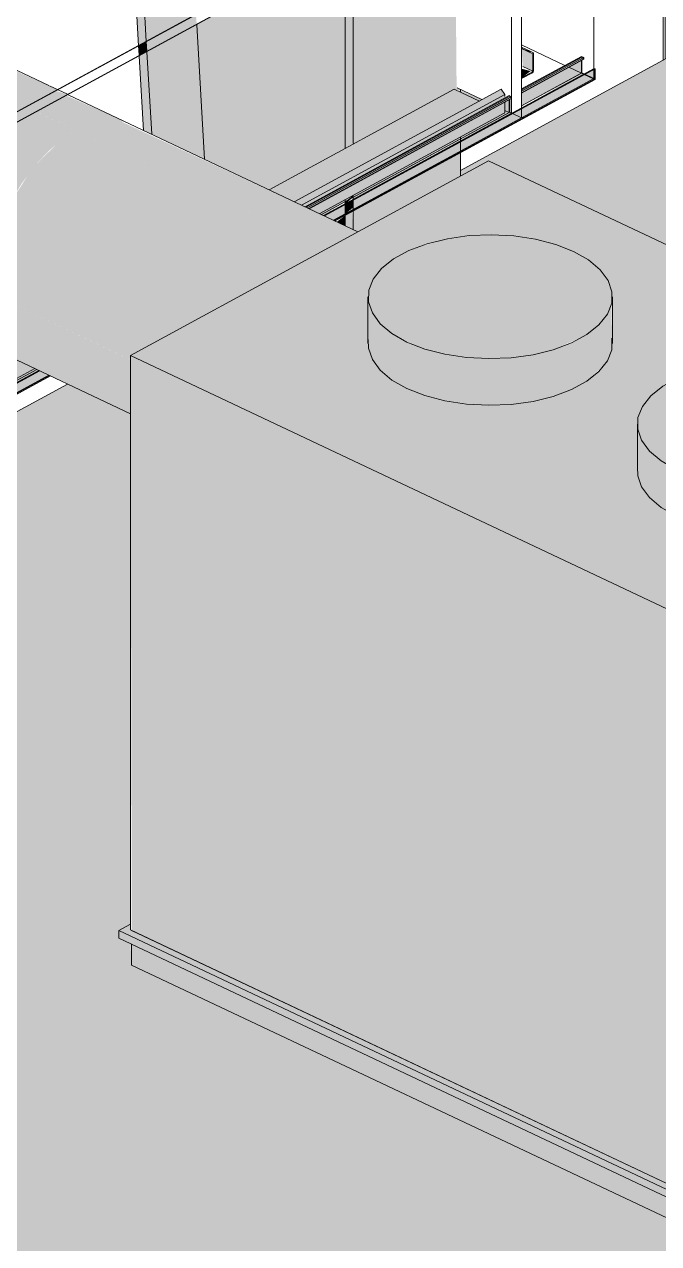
# Model space of a CAD drawing. Header units: inches. Extents: x 27328 to 120839, y -4075 to 4147.
# Drawn here: x 34023.9 to 34096.6, y 1939.9 to 2079.6 of the extents above; entities that cross this region are included whole.
import ezdxf

# ---------------------------------------------------------------- set-up
doc = ezdxf.new("R2010")
doc.units = ezdxf.units.IN
doc.header["$MEASUREMENT"] = 0
for name, color, linetype, lineweight in [('A-ROOF', 132, 'Continuous', 9), ('A-WALL', 113, 'Continuous', 9), ('A-WALL-PATT', 111, 'Continuous', 9), ('G-IMPT', 8, 'Continuous', 9), ('L-SITE-WALL', 31, 'Continuous', 9), ('M-EQPM', 50, 'Continuous', 9), ('M-HVAC-DUCT', 70, 'Continuous', 9), ('S-BEAM', 12, 'Continuous', 9), ('S-COLS', 52, 'Continuous', 9)]:
    doc.layers.add(name, color=color, linetype=linetype, lineweight=lineweight)
pattern_1 = [(90, (34326.96, 2054.4), (65.689, 35.748), [82.729, -0.287]), (90, (34294.34, 2036.65), (65.689, 35.748), [82.729, -0.287]), (28.555, (34261.496, 2060.14), (-7e-05, -83.016), [37.134, -37.652]), (28.555, (34261.496, 2060.425), (-7e-05, -83.016), [37.134, -37.652]), (28.555, (34294.23, 2036.3), (-7e-05, -83.016), [37.264, -37.522]), (28.555, (34294.34, 2036.65), (-7e-05, -83.016), [37.134, -37.652]), (90, (34327.185, 2096.17), (65.689, 35.748), [41.077, -41.939]), (90, (34294.11, 2078.175), (65.689, 35.748), [41.077, -41.939]), (90, (34327.185, 2054.23), (65.689, 35.748), [41.651, -41.365]), (90, (34294.11, 2036.236), (65.689, 35.748), [41.651, -41.365])]
pattern_2 = [(90, (33292.246, 2276.69), (70.463, -33.325), [82.729, -0.287]), (90, (33257.26, 2293.235), (70.463, -33.325), [82.729, -0.287]), (334.688, (33222.026, 2351.26), (-0.0003, -83.016), [38.703, -39.243]), (334.688, (33222.026, 2351.55), (-0.0003, -83.016), [38.703, -39.243]), (334.688, (33257.136, 2293.006), (-0.0003, -83.016), [38.838, -39.108]), (334.688, (33257.26, 2293.235), (-0.0003, -83.016), [38.703, -39.243]), (90, (33292.49, 2318.225), (70.463, -33.325), [41.077, -41.939]), (90, (33257.014, 2335), (70.463, -33.325), [41.077, -41.939]), (90, (33292.49, 2276.286), (70.463, -33.325), [41.651, -41.365]), (90, (33257.014, 2293.064), (70.463, -33.325), [41.651, -41.365])]

# ---------------------------------------------------------------- blocks, each defined once
blk = doc.blocks.new('Girt_Z - 8_D-V9-Axon - Looking North East')
at = {"layer": 'S-BEAM'}
h = blk.add_hatch(color=256, dxfattribs=at)
h.paths.add_polyline_path([(34076.05, 2070.86), (34076.34, 2071.02), (34073.87, 2072.09), (34073.87, 2071.89), (34075.76, 2071)], flags=0)
h.paths.add_polyline_path([(34031.12, 2090.69), (34032.82, 2091.61), (33997.91, 2108.12), (33996.22, 2107.19), (34025.34, 2093.42)], flags=0)
for points in [[(34031.11, 2090.68), (34031.12, 2090.69), (34025.34, 2093.41)], [(34081.81, 2076.47), (34081.85, 2076.57), (34080.89, 2076.9)], [(34082.17, 2074.28), (34082.12, 2076.31), (34080.89, 2076.89), (34081.02, 2074.83), (34082.16, 2074.29)], [(34080.89, 2073.52), (34081.92, 2074.28), (34080.89, 2074.56), (34080.89, 2074.07)], [(34082.12, 2074.19), (34082.03, 2074.35), (34082.04, 2074.23)]]:
    blk.add_hatch(color=256, dxfattribs=at).paths.add_polyline_path(points, flags=0)
for p, q in [((34031.11, 2090.68), (33996.2, 2107.19)), ((33996.21, 2107.2), (34031.12, 2090.69)), ((34081.85, 2076.57), (34080.89, 2077.02)), ((34081.81, 2076.47), (34080.89, 2076.9)), ((34082.17, 2076.28), (34080.89, 2076.89)), ((34081.85, 2076.57), (34081.81, 2076.47)), ((34081.81, 2076.47), (34082.17, 2076.28)), ((34082.25, 2076.37), (34081.85, 2076.57)), ((34082.25, 2076.37), (34081.85, 2076.56)), ((34082.17, 2076.28), (34082.17, 2074.28)), ((34082.25, 2074.33), (34082.25, 2076.37)), ((34082.17, 2074.28), (34081.02, 2074.83)), ((34082.12, 2074.19), (34080.89, 2073.52)), ((34080.89, 2073.43), (34082.12, 2074.1))]:
    blk.add_line(p, q, dxfattribs=at)
for points in [[(34082.12, 2074.1, 0), (34082.21, 2074.19, 0), (34082.25, 2074.33, 0)], [(34082.17, 2074.28, 0), (34082.16, 2074.23, 0), (34082.12, 2074.19, 0)]]:
    blk.add_polyline3d(points, dxfattribs=at)
blk = doc.blocks.new('Girt_Z - 8_D-V11-Axon - Looking North East')
at = {"layer": 'S-BEAM'}
h = blk.add_hatch(color=256, dxfattribs=at)
h.paths.add_polyline_path([(31903.41, 887.67), (31909.07, 890.75), (31909.07, 891.6), (31903.41, 888.51)], flags=0)
h.paths.add_polyline_path([(31954.29, 915.36), (33867.08, 1956.3), (33867.08, 1957.14), (31953.46, 915.75)], flags=0)
h.paths.add_polyline_path([(33913.44, 1981.53), (34023.06, 2041.18), (34022.04, 2041.47), (33912.61, 1981.92)], flags=0)
h.paths.add_polyline_path([(34055.68, 2058.93), (34078.95, 2071.6), (34078.53, 2072.21), (34054.85, 2059.32)], flags=0)
h = blk.add_hatch(color=256, dxfattribs=at)
h.paths.add_polyline_path([(31903.41, 888.51), (31909.07, 891.6), (31909.07, 894.46), (31903.41, 891.38), (31903.41, 889.7)], flags=0)
h.paths.add_polyline_path([(31953.46, 915.75), (33867.08, 1957.14), (33867.08, 1960), (31950.64, 917.08), (31952.75, 916.08)], flags=0)
h.paths.add_polyline_path([(33912.61, 1981.92), (34022.23, 2041.57), (34019.41, 2042.9), (33909.8, 1983.25)], flags=0)
h.paths.add_polyline_path([(34054.85, 2059.32), (34076.05, 2070.86), (34073.24, 2072.19), (34052.03, 2060.65), (34054.8, 2059.35)], flags=0)
h = blk.add_hatch(color=256, dxfattribs=at)
h.paths.add_polyline_path([(31903.41, 887.26), (31909.07, 890.35), (31909.07, 890.75), (31903.41, 887.67)], flags=0)
h.paths.add_polyline_path([(31954.69, 915.17), (33867.08, 1955.89), (33867.08, 1956.3), (31954.29, 915.36)], flags=0)
h.paths.add_polyline_path([(33913.84, 1981.34), (34023.46, 2040.99), (34023.06, 2041.18), (33913.44, 1981.53)], flags=0)
h.paths.add_polyline_path([(34056.08, 2058.74), (34078.95, 2071.19), (34078.95, 2071.6), (34055.68, 2058.93)], flags=0)
h = blk.add_hatch(color=256, dxfattribs=at)
h.paths.add_polyline_path([(31903.41, 886.79), (31909.07, 890.08), (31909.07, 890.25), (31903.41, 887)], flags=0)
h.paths.add_polyline_path([(31955.16, 914.95), (33867.08, 1955.63), (33867.08, 1955.79), (31954.94, 915.05)], flags=0)
h.paths.add_polyline_path([(33914.31, 1981.12), (34023.72, 2040.87), (34023.56, 2040.94), (33914.1, 1981.22)], flags=0)
h.paths.add_polyline_path([(34056.55, 2058.52), (34078.95, 2070.93), (34078.78, 2071), (34056.34, 2058.62)], flags=0)
h = blk.add_hatch(color=256, dxfattribs=at)
h.paths.add_polyline_path([(31903.41, 885.63), (31909.07, 888.71), (31909.07, 889.87), (31903.41, 886.79)], flags=0)
h.paths.add_polyline_path([(31956.29, 914.41), (33867.08, 1954.26), (33867.08, 1955.41), (31955.16, 914.95)], flags=0)
h.paths.add_polyline_path([(33915.45, 1980.58), (34025.06, 2040.23), (34023.93, 2040.77), (33914.31, 1981.12), (33915, 1980.79)], flags=0)
h.paths.add_polyline_path([(34057.68, 2057.98), (34078.95, 2069.56), (34078.95, 2070.71), (34056.55, 2058.52)], flags=0)
for p, q in [((34073.15, 2072.2), (34051.98, 2060.68)), ((34054.85, 2059.32), (34078.53, 2072.21)), ((34073.24, 2072.19), (34076.05, 2070.86)), ((34078.53, 2072.21), (34078.95, 2071.6)), ((34055.68, 2058.93), (34078.95, 2071.6)), ((34078.95, 2071.6), (34078.95, 2071.38)), ((34078.95, 2070.71), (34078.95, 2069.56)), ((34057.76, 2057.95), (34078.9, 2069.46)), ((34078.93, 2069.48), (34078.88, 2069.45)), ((34078.95, 2069.56), (34078.93, 2069.48)), ((33915.52, 1980.55), (34025.14, 2040.2))]:
    blk.add_line(p, q, dxfattribs=at)
blk.add_polyline3d([(34073.15, 2072.2, 0), (34073.17, 2072.2, 0), (34073.24, 2072.19, 0)], dxfattribs=at)
blk = doc.blocks.new('Basic Wall _ arcoPlus - 547 - ___-608025-Axon - Looking North East')
at = {"layer": 'A-WALL', "transparency": 33554649}
h = blk.add_hatch(color=256, dxfattribs=at)
h.paths.add_polyline_path([(31895.13, 882.28), (31895.14, 882.5), (31895.09, 882.3)], flags=0)
h.paths.add_polyline_path([(34080.89, 2070.32), (34087.79, 2074.07), (34087.79, 2075.52), (34080.89, 2071.77), (34080.89, 2071)], flags=0)
for points in [[(34080.89, 2071.98), (34088, 2075.85), (34087.74, 2075.97), (34080.89, 2072.25)], [(34080.89, 2071.77), (34087.79, 2075.74), (34087.64, 2075.82), (34080.89, 2071.98), (34080.89, 2071.81)], [(34080.89, 2068.92), (34089.16, 2073.42), (34087.67, 2074.01), (34080.89, 2070.08), (34080.89, 2069.99)]]:
    blk.add_hatch(color=256, dxfattribs=at).paths.add_polyline_path(points, flags=0)
h = blk.add_hatch(color=256, dxfattribs=at)
h.paths.add_polyline_path([(31896.43, 879.95), (31909.21, 886.91), (31909.07, 888.08), (31896.43, 881.21)], flags=0)
h.paths.add_polyline_path([(31958.14, 913.54), (33868.36, 1953.07), (33868.23, 1954.25), (31956.91, 914.12)], flags=0)
h.paths.add_polyline_path([(33917.3, 1979.7), (34026.91, 2039.36), (34025.52, 2039.85), (33916.07, 1980.29)], flags=0)
h.paths.add_polyline_path([(34059.53, 2057.11), (34089.3, 2073.31), (34089.3, 2074.56), (34058.3, 2057.69)], flags=0)
h = blk.add_hatch(color=256, dxfattribs=at)
h.paths.add_polyline_path([(31903.41, 887), (31909.07, 890.08), (31909.07, 890.35), (31903.41, 887.26)], flags=0)
h.paths.add_polyline_path([(31954.94, 915.05), (33867.08, 1955.63), (33867.08, 1955.89), (31954.69, 915.17)], flags=0)
h.paths.add_polyline_path([(33914.1, 1981.22), (34023.72, 2040.87), (34023.46, 2040.99), (33913.84, 1981.34)], flags=0)
h.paths.add_polyline_path([(34056.34, 2058.62), (34079.73, 2071.35), (34079.25, 2071.35), (34056.08, 2058.74)], flags=0)
h = blk.add_hatch(color=256, dxfattribs=at)
h.paths.add_polyline_path([(31903.41, 885.34), (31909.07, 888.42), (31909.07, 890.25), (31903.41, 887), (31903.41, 886.79)], flags=0)
h.paths.add_polyline_path([(31956.58, 914.27), (33867.08, 1953.97), (33867.08, 1955.79), (31954.94, 915.05), (31955.16, 914.95)], flags=0)
h.paths.add_polyline_path([(33915.74, 1980.44), (34025.34, 2040.1), (34023.56, 2040.94), (33914.1, 1981.22), (33915, 1980.79)], flags=0)
h.paths.add_polyline_path([(34057.97, 2057.85), (34079.52, 2069.57), (34079.37, 2071.32), (34056.34, 2058.62), (34056.55, 2058.52)], flags=0)
h = blk.add_hatch(color=256, dxfattribs=at)
h.paths.add_polyline_path([(31896.29, 880.07), (31909.07, 887.02), (31909.07, 888.42), (31896.29, 881.24), (31896.29, 880.61)], flags=0)
h.paths.add_polyline_path([(31957.95, 913.63), (33868.23, 1953.19), (33866.85, 1953.84), (31956.82, 914.16), (31957.42, 913.88)], flags=0)
h.paths.add_polyline_path([(33917.11, 1979.79), (34026.72, 2039.45), (34025.34, 2040.09), (33915.97, 1980.33), (33916.07, 1980.29)], flags=0)
h.paths.add_polyline_path([(34059.34, 2057.2), (34080.89, 2068.92), (34079.52, 2069.57), (34058.21, 2057.74), (34059.07, 2057.33)], flags=0)
at = {"layer": 'A-WALL'}
for p, q in [((34080.89, 2072.25), (34087.74, 2075.97)), ((34080.89, 2072.15), (34087.79, 2075.9)), ((34080.89, 2071.98), (34088, 2075.85)), ((34080.89, 2071.98), (34087.95, 2075.82)), ((34080.89, 2071.81), (34087.95, 2075.66)), ((34080.89, 2071.77), (34088, 2075.64)), ((34087.74, 2075.97), (34088, 2075.85)), ((34087.74, 2074.05), (34087.74, 2075.5)), ((34087.95, 2075.82), (34087.79, 2075.9)), ((34087.79, 2075.52), (34087.79, 2074.07)), ((34087.95, 2075.66), (34087.95, 2075.82)), ((34088, 2075.64), (34087.95, 2075.66)), ((34088, 2075.85), (34088, 2075.64)), ((34058.21, 2057.74), (34089.21, 2074.6)), ((34058.26, 2057.71), (34089.21, 2074.55)), ((34058.3, 2057.69), (34089.3, 2074.56)), ((34058.31, 2057.69), (34089.25, 2074.53)), ((34059.43, 2057.16), (34089.25, 2073.38)), ((34080.89, 2070.32), (34087.79, 2074.07)), ((34087.74, 2074.04), (34080.89, 2070.31)), ((34087.97, 2073.93), (34087.74, 2074.04)), ((34087.79, 2074.07), (34088.02, 2073.96)), ((34089.11, 2073.4), (34088.06, 2073.89)), ((34088.12, 2073.92), (34089.16, 2073.42)), ((34089.21, 2074.55), (34089.21, 2074.6)), ((34089.21, 2074.6), (34089.3, 2074.56)), ((34089.25, 2074.53), (34089.21, 2074.55)), ((34089.25, 2073.38), (34089.25, 2074.53)), ((34089.3, 2074.56), (34089.3, 2073.31)), ((34059.53, 2057.11), (34089.3, 2073.31)), ((34056.08, 2058.74), (34079.47, 2071.48)), ((34056.18, 2058.7), (34079.52, 2071.4)), ((34056.34, 2058.62), (34079.73, 2071.35)), ((34056.34, 2058.62), (34079.69, 2071.32)), ((34056.5, 2058.54), (34079.69, 2071.16)), ((34056.55, 2058.52), (34079.73, 2071.14)), ((34057.97, 2057.85), (34079.52, 2069.57)), ((34079.47, 2069.54), (34057.98, 2057.84)), ((33915.74, 1980.44), (34025.34, 2040.09)), ((34025.34, 2040.08), (33915.74, 1980.44)), ((33915.97, 1980.33), (34025.59, 2039.98)), ((33916.03, 1980.31), (34025.64, 2039.96)), ((33916.07, 1980.28), (34025.69, 2039.94)), ((33916.07, 1980.29), (34025.68, 2039.94)), ((33917.2, 1979.75), (34026.82, 2039.4)), ((33917.3, 1979.7), (34026.91, 2039.36))]:
    blk.add_line(p, q, dxfattribs=at)
blk = doc.blocks.new('Trane - 20-75 Ton Packaged Ind Rooftop DX Cooling Only and Extended Casing TAG_SXHLF20_ 0210035350 - PL_AS_HF001102-e2b63efd-16e1-40f1-8521-6466c1d8891c_dwg_Trane-SXHLF20-V94-Axon - Looking North East')
at = {"layer": 'G-IMPT'}
h = blk.add_hatch(color=256, dxfattribs=at)
h.paths.add_polyline_path([(34100.93, 2011.04), (34141.94, 2033.36), (34077.1, 2064.02), (34036.09, 2041.71), (34096.9, 2012.94)], flags=0)
h.paths.add_polyline_path([(34107.98, 2021.4), (34105.42, 2021.54), (34102.94, 2021.91), (34100.64, 2022.51), (34098.6, 2023.31), (34096.45, 2024.64), (34095.54, 2025.41), (34094.42, 2027.25), (34094.19, 2027.92), (34094.22, 2034.58), (34094.72, 2035.86), (34095.68, 2037.08), (34097.07, 2038.18), (34098.83, 2039.14), (34100.91, 2039.92), (34103.23, 2040.49), (34105.72, 2040.84), (34110.31, 2040.84), (34112.96, 2040.49), (34113.34, 2040.43), (34115.64, 2039.84), (34117.68, 2039.04), (34119.4, 2038.06), (34120.74, 2036.94), (34121.64, 2035.71), (34122.09, 2034.42), (34121.84, 2027.19), (34121.56, 2026.48), (34120.6, 2025.26), (34119.21, 2024.16), (34117.45, 2023.2), (34115.38, 2022.42), (34111.97, 2021.7), (34110.56, 2021.51)], flags=0)
h.paths.add_polyline_path([(34077.13, 2035.99), (34073.76, 2036.25), (34072.09, 2036.5), (34068.65, 2037.54), (34067.75, 2037.9), (34065.6, 2039.23), (34064.69, 2040), (34063.57, 2041.84), (34063.34, 2042.52), (34063.37, 2049.17), (34063.87, 2050.45), (34064.83, 2051.67), (34066.21, 2052.78), (34068.65, 2053.99), (34070.05, 2054.51), (34072.38, 2055.08), (34074.87, 2055.43), (34079.46, 2055.43), (34080.01, 2055.4), (34082.49, 2055.03), (34084.79, 2054.43), (34086.83, 2053.63), (34088.55, 2052.65), (34089.88, 2051.53), (34090.79, 2050.3), (34091.24, 2049.01), (34091.21, 2042.36), (34090.31, 2040.57), (34089.75, 2039.86), (34088.36, 2038.75), (34086.6, 2037.79), (34084.52, 2037.01), (34082.2, 2036.44), (34079.71, 2036.1)], flags=0)
for points in [[(34077.13, 2041.34), (34079.71, 2041.44), (34082.2, 2041.79), (34084.52, 2042.36), (34087.98, 2043.88), (34088.36, 2044.09), (34089.75, 2045.2), (34090.71, 2046.42), (34091.21, 2047.7), (34091.24, 2049.01), (34090.79, 2050.3), (34089.88, 2051.53), (34088.55, 2052.65), (34086.83, 2053.63), (34084.79, 2054.43), (34082.49, 2055.03), (34080.01, 2055.4), (34077.44, 2055.53), (34074.87, 2055.43), (34072.38, 2055.08), (34068.65, 2053.99), (34067.98, 2053.73), (34066.21, 2052.78), (34064.83, 2051.67), (34063.87, 2050.45), (34063.37, 2049.17), (34063.34, 2047.86), (34063.79, 2046.57), (34064.69, 2045.34), (34066.03, 2044.22), (34068.65, 2042.89), (34069.79, 2042.44), (34072.09, 2041.84), (34074.56, 2041.47)], [(34067.75, 2037.9), (34067.75, 2043.24), (34066.03, 2044.22), (34064.69, 2045.34), (34063.79, 2046.57), (34063.34, 2047.86), (34063.34, 2042.52), (34063.79, 2041.23), (34064.69, 2040), (34066.03, 2038.88)], [(34077.13, 2035.99), (34079.71, 2036.1), (34082.2, 2036.44), (34084.52, 2037.01), (34086.6, 2037.79), (34088.36, 2038.75), (34090.31, 2040.57), (34090.95, 2041.71), (34091.21, 2042.36), (34091.21, 2047.7), (34090.71, 2046.42), (34089.75, 2045.2), (34087.98, 2043.88), (34086.6, 2043.13), (34084.52, 2042.36), (34081.61, 2041.71), (34079.71, 2041.44), (34077.13, 2041.34), (34073, 2041.71), (34072.09, 2041.84), (34068.65, 2042.89), (34067.75, 2043.24), (34067.75, 2037.9), (34069.79, 2037.1), (34072.09, 2036.5), (34074.56, 2036.13)], [(34100.93, 1945.2), (34100.93, 2011.04), (34036.09, 2041.71), (34036.23, 1975.8), (34095.61, 1947.72)], [(34107.98, 2026.74), (34111.97, 2027.04), (34113.05, 2027.19), (34115.38, 2027.77), (34117.45, 2028.54), (34119.21, 2029.5), (34120.6, 2030.61), (34121.56, 2031.82), (34122.06, 2033.11), (34122.09, 2034.42), (34121.64, 2035.71), (34120.74, 2036.94), (34119.4, 2038.06), (34117.68, 2039.04), (34115.64, 2039.84), (34111.97, 2040.64), (34110.87, 2040.81), (34108.3, 2040.94), (34105.72, 2040.84), (34103.23, 2040.49), (34100.91, 2039.92), (34098.83, 2039.14), (34097.07, 2038.18), (34095.68, 2037.08), (34094.72, 2035.86), (34094.22, 2034.58), (34094.19, 2033.27), (34094.64, 2031.98), (34095.54, 2030.75), (34096.88, 2029.63), (34098.6, 2028.65), (34100.64, 2027.85), (34102.94, 2027.25), (34105.42, 2026.88)], [(34098.6, 2023.31), (34098.6, 2028.65), (34096.88, 2029.63), (34095.54, 2030.75), (34094.64, 2031.98), (34094.19, 2033.27), (34094.19, 2027.92), (34094.64, 2026.63), (34095.54, 2025.41), (34096.88, 2024.28)], [(34100.99, 1944.47), (34142.66, 1967.14), (34141.9, 1967.5), (34100.93, 1945.2), (34036.09, 1975.87), (34036.09, 1976.53), (34034.75, 1975.8), (34100.93, 1944.5)], [(34100.99, 1943.61), (34100.99, 1944.47), (34034.75, 1975.8), (34034.75, 1974.94), (34100.72, 1943.74)], [(34100.93, 1941.24), (34100.93, 1943.64), (34036.19, 1974.26), (34036.19, 1971.85), (34098.2, 1942.53)]]:
    blk.add_hatch(color=256, dxfattribs=at).paths.add_polyline_path(points, flags=0)
for p, q in [((34077.1, 2064.02), (34036.09, 2041.71)), ((34141.94, 2033.36), (34077.1, 2064.02)), ((34063.29, 2048.43), (34063.29, 2043.09)), ((34091.28, 2043.09), (34091.28, 2048.43)), ((34036.09, 2041.71), (34100.93, 2011.04)), ((34036.09, 1975.87), (34036.09, 2041.71)), ((34094.15, 2033.84), (34094.15, 2028.5)), ((34034.75, 1975.8), (34036.09, 1976.53)), ((34034.75, 1974.94), (34034.75, 1975.8)), ((34034.75, 1975.8), (34100.99, 1944.47)), ((34100.93, 1945.2), (34036.09, 1975.87)), ((34100.93, 1945.2), (34036.19, 1975.82)), ((34036.19, 1975.82), (34100.93, 1945.2)), ((34100.99, 1943.61), (34034.75, 1974.94)), ((34036.19, 1974.26), (34036.19, 1971.85)), ((34036.19, 1971.85), (34100.93, 1941.24))]:
    blk.add_line(p, q, dxfattribs=at)
for points in [[(34067.75, 2043.24, 0), (34066.03, 2044.22, 0), (34064.69, 2045.34, 0), (34063.79, 2046.57, 0), (34063.34, 2047.86, 0), (34063.37, 2049.17, 0), (34063.87, 2050.45, 0), (34064.83, 2051.67, 0), (34066.21, 2052.78, 0), (34067.98, 2053.73, 0), (34070.05, 2054.51, 0), (34072.38, 2055.08, 0), (34074.87, 2055.43, 0), (34077.44, 2055.53, 0), (34080.01, 2055.4, 0), (34082.49, 2055.03, 0), (34084.79, 2054.43, 0), (34086.83, 2053.63, 0)], [(34086.83, 2053.63, 0), (34088.55, 2052.65, 0), (34089.88, 2051.53, 0), (34090.79, 2050.3, 0), (34091.24, 2049.01, 0), (34091.21, 2047.7, 0), (34090.71, 2046.42, 0), (34089.75, 2045.2, 0), (34088.36, 2044.09, 0), (34086.6, 2043.13, 0), (34084.52, 2042.36, 0), (34082.2, 2041.79, 0), (34079.71, 2041.44, 0), (34077.13, 2041.34, 0), (34074.56, 2041.47, 0), (34072.09, 2041.84, 0), (34069.79, 2042.44, 0), (34067.75, 2043.24, 0)], [(34063.32, 2043.54, 0), (34063.34, 2042.52, 0), (34063.79, 2041.23, 0), (34064.69, 2040, 0), (34066.03, 2038.88, 0), (34067.75, 2037.9, 0)], [(34067.75, 2037.9, 0), (34069.79, 2037.1, 0), (34072.09, 2036.5, 0), (34074.56, 2036.13, 0), (34077.13, 2035.99, 0), (34079.71, 2036.1, 0), (34082.2, 2036.44, 0), (34084.52, 2037.01, 0), (34086.6, 2037.79, 0), (34088.36, 2038.75, 0), (34089.75, 2039.86, 0), (34090.71, 2041.07, 0), (34091.21, 2042.36, 0), (34091.24, 2043.67, 0)], [(34098.6, 2028.65, 0), (34096.88, 2029.63, 0), (34095.54, 2030.75, 0), (34094.64, 2031.98, 0), (34094.19, 2033.27, 0), (34094.22, 2034.58, 0), (34094.72, 2035.86, 0), (34095.68, 2037.08, 0), (34097.07, 2038.18, 0), (34098.83, 2039.14, 0), (34100.91, 2039.92, 0), (34103.23, 2040.49, 0), (34105.72, 2040.84, 0), (34108.3, 2040.94, 0), (34110.87, 2040.81, 0), (34113.34, 2040.43, 0), (34115.64, 2039.84, 0), (34117.68, 2039.04, 0)], [(34094.17, 2028.95, 0), (34094.19, 2027.92, 0), (34094.64, 2026.63, 0), (34095.54, 2025.41, 0), (34096.88, 2024.28, 0), (34098.6, 2023.31, 0)]]:
    blk.add_polyline3d(points, dxfattribs=at)
blk = doc.blocks.new('Trane - 20-75 Ton Packaged Ind Rooftop DX Cooling Only and Extended Casing TAG_SXHLF20_ 0210035350 - PL_AS_HF001102-e2b63efd-16e1-40f1-8521-6466c1d8891c_dwg-V95-Axon - Looking North East')
blk.add_blockref('Trane - 20-75 Ton Packaged Ind Rooftop DX Cooling Only and Extended Casing TAG_SXHLF20_ 0210035350 - PL_AS_HF001102-e2b63efd-16e1-40f1-8521-6466c1d8891c_dwg_Trane-SXHLF20-V94-Axon - Looking North East', (0, 0))
blk = doc.blocks.new('Trane - 20-75 Ton Packaged Ind Rooftop DX Cooling Only and Extended Casing TAG_SXHLF20_ 0210035350 - SXHLF20-V96-Axon - Looking North East')
blk.add_blockref('Trane - 20-75 Ton Packaged Ind Rooftop DX Cooling Only and Extended Casing TAG_SXHLF20_ 0210035350 - PL_AS_HF001102-e2b63efd-16e1-40f1-8521-6466c1d8891c_dwg-V95-Axon - Looking North East', (0, 0))

msp = doc.modelspace()

# ---------------------------------------------------------------- hatches: boundary and pattern name
at = {"layer": 'A-ROOF'}
h = msp.add_hatch(color=256, dxfattribs=at)
h.paths.add_polyline_path([(32223.84, 691.14), (33339.67, 1298.37), (33401.11, 1266.29), (33583.34, 1365.46), (33521.9, 1397.54), (34205.84, 1769.73), (34172.56, 1787.11), (34162.5, 1781.63), (33867.08, 1935.85), (31974.39, 905.85), (32211.61, 793.66), (32211.61, 719.96), (32190.56, 708.51)], flags=0)
h.paths.add_polyline_path([(31926.85, 859.22), (31927.4, 859.52), (31909.07, 869.09), (31909.07, 870.31), (31906.45, 868.88), (31923.98, 860.58)], flags=0)
h.paths.add_polyline_path([(34161.9, 1864.02), (34490.56, 2042.88), (34259.1, 2163.71), (34073.87, 2062.91), (34073.87, 2062.26), (34077.1, 2064.02), (34106.7, 2050.03), (34232.1, 2118.27), (34298.34, 2086.94), (34298.36, 2052.9), (34346.57, 2030.02), (34346.36, 1974.73), (34263.38, 1929.78), (34202.01, 1958.81), (34202.01, 1996.25), (34100.69, 1941.35), (34036.19, 1971.85), (34036.09, 1974.31), (34034.75, 1975.03), (34034.79, 1975.82), (34036.09, 1976.53), (34036.09, 2035.02), (34028.88, 2038.43), (33919.26, 1978.78), (34155.28, 1867.15)], flags=0)
h.paths.add_polyline_path([(34420.51, 1867.06), (34623.84, 1977.71), (34572.27, 2004.63), (34368.94, 1893.98), (34415.15, 1869.86)], flags=0)
h.paths.add_polyline_path([(34262.42, 1931.33), (34262.48, 1931.53), (34262.05, 1932.27), (34261.58, 1932.52), (34260.81, 1932.71), (34260.73, 1932.13), (34262.35, 1931.37)], flags=0)
h.paths.add_polyline_path([(34264.65, 1931.43), (34266.29, 1932.54), (34266.18, 1932.81), (34265.85, 1932.8), (34264.75, 1932.03), (34264.61, 1931.53)], flags=0)
h.paths.add_polyline_path([(34281.15, 1940.41), (34282.43, 1941.11), (34282.34, 1941.81), (34281.46, 1941.33), (34281.32, 1940.85), (34281.15, 1940.74)], flags=0)
h.paths.add_polyline_path([(34280.89, 1940.27), (34281.15, 1940.41), (34280.94, 1941.04), (34280.89, 1941.02)], flags=0)
h.paths.add_polyline_path([(34204.87, 1958.55), (34204.88, 1958.91), (34204.79, 1959.2), (34204.32, 1958.81), (34204.79, 1958.59)], flags=0)
h.paths.add_polyline_path([(34343.88, 1974.55), (34344.26, 1974.89), (34343.89, 1974.84), (34343.84, 1974.65)], flags=0)
h.paths.add_polyline_path([(34345.74, 2002.66), (34346.08, 2002.94), (34346.18, 2003.23), (34345.99, 2003.23), (34345.95, 2002.82), (34345.72, 2002.68)], flags=0)
at = {"layer": 'A-WALL-PATT'}
h = msp.add_hatch(dxfattribs=at)
h.set_pattern_fill('FP_6', color=256, style=0, pattern_type=2)
h.set_pattern_definition(pattern_1)
h.paths.add_polyline_path([(34073.87, 2062.91), (34257.36, 2162.77), (34257.36, 2223.06), (34088.01, 2130.89), (34088.01, 2104.94), (34089.16, 2104.39), (34089.16, 2073.23), (34073.87, 2064.91), (34073.87, 2064.02)], flags=0)
h = msp.add_hatch(dxfattribs=at)
h.set_pattern_fill('FP_7', color=256, style=0, pattern_type=2)
h.set_pattern_definition(pattern_2)
h.paths.add_polyline_path([(33878.64, 1999.07), (33878.64, 2001.84), (33876.8, 2000.84), (33876.8, 1999.94)], flags=0)
h.paths.add_polyline_path([(33836.73, 2018.89), (33836.64, 2020.35), (33835.24, 2019.59)], flags=0)
h.paths.add_polyline_path([(34079.76, 2069.46), (34080.89, 2070.13), (34080.79, 2099.89), (34073.44, 2095.83), (34073.44, 2072.4), (34076.42, 2071.06), (34078.54, 2072.19), (34078.95, 2071.6), (34079.02, 2071.23), (34079.52, 2071.45), (34079.73, 2071.14), (34079.66, 2069.51), (34079.73, 2069.47)], flags=0)
h.paths.add_polyline_path([(34032.82, 2091.61), (34036.08, 2093.38), (34034.06, 2127.79), (34027.73, 2124.34), (34027.53, 2118.85), (34026.73, 2118.24), (34025.94, 2118.03), (34020.93, 2120.64), (34011.37, 2115.44), (34011.17, 2109.94), (34010.59, 2109.42), (34009.57, 2109.12), (34004.57, 2111.74), (33997.91, 2108.12), (34032.02, 2091.98)], flags=0)
h.paths.add_polyline_path([(34073.44, 2097.01), (34079.73, 2100.44), (34079.47, 2100.56), (34079.47, 2102.5), (34079.73, 2102.38), (34079.52, 2153.53), (34078.95, 2153.22), (34078.81, 2152.14), (34076.83, 2151.06), (34076.63, 2145.56), (34076.05, 2145.04), (34075.03, 2144.75), (34073.44, 2145.58), (34073.44, 2113.46), (34076.05, 2112.23), (34078.54, 2113.56), (34078.95, 2112.96), (34078.81, 2110.78), (34073.44, 2107.85), (34073.44, 2099.89)], flags=0)
h = msp.add_hatch(dxfattribs=at)
h.set_pattern_fill('FP_6', color=256, style=0, pattern_type=2)
h.set_pattern_definition(pattern_1)
h.paths.add_polyline_path([(34080.89, 2072.25), (34087.95, 2075.87), (34088, 2075.64), (34087.79, 2075.52), (34088, 2073.97), (34088.23, 2074.07), (34089.16, 2074.83), (34089.16, 2104.39), (34080.89, 2099.89), (34080.89, 2077.02), (34082.17, 2076.28), (34082.08, 2074.07), (34080.89, 2073.43), (34080.89, 2072.83)], flags=0)
h = msp.add_hatch(dxfattribs=at)
h.set_pattern_fill('FP_6', color=256, style=0, pattern_type=2)
h.set_pattern_definition(pattern_1)
h.paths.add_polyline_path([(34080.89, 2070.08), (34087.79, 2074.07), (34087.67, 2074), (34080.89, 2070.31)], flags=0)
h.paths.add_polyline_path([(34089.16, 2073.42), (34089.13, 2074.56), (34088.12, 2073.92)], flags=0)
h.paths.add_polyline_path([(34088, 2075.64), (34087.79, 2075.95), (34087.95, 2075.66)], flags=0)
h = msp.add_hatch(dxfattribs=at)
h.set_pattern_fill('FP_6', color=256, style=0, pattern_type=2)
h.set_pattern_definition(pattern_1)
h.paths.add_polyline_path([(34080.89, 2071.77), (34087.74, 2075.71), (34087.64, 2075.82), (34080.89, 2071.98), (34080.89, 2071.81)], flags=0)
h = msp.add_hatch(dxfattribs=at)
h.set_pattern_fill('FP_6', color=256, style=0, pattern_type=2)
h.set_pattern_definition(pattern_1)
h.paths.add_polyline_path([(34080.89, 2070.31), (34087.74, 2074.07), (34087.74, 2075.5), (34080.89, 2071.77), (34080.89, 2070.32)], flags=0)
h.paths.add_polyline_path([(34087.79, 2075.52), (34087.95, 2075.82), (34087.79, 2075.66), (34087.79, 2075.57)], flags=0)
h = msp.add_hatch(dxfattribs=at)
h.set_pattern_fill('FP_6', color=256, style=0, pattern_type=2)
h.set_pattern_definition(pattern_1)
h.paths.add_polyline_path([(34087.74, 2075.5), (34087.79, 2075.74), (34087.74, 2075.54)], flags=0)
h = msp.add_hatch(dxfattribs=at)
h.set_pattern_fill('FP_6', color=256, style=0, pattern_type=2)
h.set_pattern_definition(pattern_1)
h.paths.add_polyline_path([(34080.89, 2068.92), (34089.16, 2073.42), (34087.79, 2073.83), (34080.89, 2069.99), (34080.89, 2069.48)], flags=0)
h = msp.add_hatch(dxfattribs=at)
h.set_pattern_fill('FP_6', color=256, style=0, pattern_type=2)
h.set_pattern_definition(pattern_1)
h.paths.add_polyline_path([(34073.87, 2064.91), (34089.3, 2073.31), (34089.16, 2073.33), (34073.87, 2065.01)], flags=0)
h = msp.add_hatch(dxfattribs=at)
h.set_pattern_fill('FP_7', color=256, style=0, pattern_type=2)
h.set_pattern_definition(pattern_2)
h.paths.add_polyline_path([(34078.95, 2070.71), (34079.47, 2071.21), (34079.43, 2071.35), (34078.95, 2070.93)], flags=0)
h = msp.add_hatch(dxfattribs=at)
h.set_pattern_fill('FP_7', color=256, style=0, pattern_type=2)
h.set_pattern_definition(pattern_2)
h.paths.add_polyline_path([(34080.89, 2068.92), (34080.89, 2070.08), (34079.85, 2069.42)], flags=0)
h.paths.add_polyline_path([(34079.47, 2069.54), (34079.28, 2070.89), (34078.95, 2070.71), (34078.97, 2069.78), (34079.47, 2069.54)], flags=0)
h.paths.add_polyline_path([(34079.52, 2071.02), (34079.6, 2071.28), (34079.52, 2071.24)], flags=0)
h = msp.add_hatch(dxfattribs=at)
h.set_pattern_fill('FP_6', color=256, style=0, pattern_type=2)
h.set_pattern_definition(pattern_1)
h.paths.add_polyline_path([(34079.47, 2071), (34079.52, 2071.27), (34079.47, 2071)], flags=0)
h = msp.add_hatch(dxfattribs=at)
h.set_pattern_fill('FP_6', color=256, style=0, pattern_type=2)
h.set_pattern_definition(pattern_1)
h.paths.add_polyline_path([(34073.87, 2066.26), (34079.47, 2069.54), (34078.95, 2069.56), (34078.81, 2069.41), (34073.87, 2066.5)], flags=0)
h = msp.add_hatch(dxfattribs=at)
h.set_pattern_fill('FP_6', color=256, style=0, pattern_type=2)
h.set_pattern_definition(pattern_1)
h.paths.add_polyline_path([(34073.87, 2065.1), (34080.89, 2068.92), (34079.52, 2069.33), (34073.87, 2066.16), (34073.87, 2065.19)], flags=0)
h = msp.add_hatch(dxfattribs=at)
h.set_pattern_fill('FP_6', color=256, style=0, pattern_type=2)
h.set_pattern_definition(pattern_1)
h.paths.add_polyline_path([(34079.47, 2069.54), (34079.52, 2069.57), (34079.47, 2069.55)], flags=0)
at = {"layer": 'M-HVAC-DUCT'}
h = msp.add_hatch(color=256, dxfattribs=at)
h.paths.add_polyline_path([(34029.83, 2067.49), (34031.99, 2068.34), (34033.69, 2068.6), (34035.27, 2068.43), (34034.81, 2068.8), (34028.65, 2071.52), (34025.36, 2069.61)], flags=0)
h.paths.add_polyline_path([(34024.14, 2070.18), (34027.74, 2072.14), (34017.99, 2076.56), (34015.9, 2076.54), (34013.48, 2075.22), (34022.97, 2070.74)], flags=0)
h = msp.add_hatch(color=256, dxfattribs=at)
h.paths.add_polyline_path([(34019.61, 2049), (34019.86, 2051.87), (34020.39, 2054.3), (34021.2, 2056.74), (34022.28, 2059.11), (34023.58, 2061.35), (34025.34, 2063.68), (34026.72, 2065.14), (34028.45, 2066.59), (34029.83, 2067.49), (34025.24, 2069.66), (34002.66, 2057.22), (34002.8, 2056.95), (34018.01, 2049.76)], flags=0)
h.paths.add_polyline_path([(34002.75, 2058.54), (34024.14, 2070.18), (34013.48, 2075.22), (34009.38, 2072.83), (34007.76, 2071), (34006.25, 2068.83), (34005.04, 2066.63), (34003.68, 2063.15), (34003.06, 2060.69), (34002.8, 2059.35)], flags=0)
for points in [[(34025.24, 2069.66), (34028.84, 2071.62), (34027.54, 2072.03), (34024.14, 2070.18), (34024.81, 2069.87)], [(34002.67, 2057.38), (34025.24, 2069.66), (34024.14, 2070.18), (34002.75, 2058.54)], [(34058.53, 2053.92), (34062.13, 2055.88), (34034.95, 2068.54), (34033.33, 2068.62), (34031.61, 2068.26), (34029.83, 2067.49), (34037.17, 2064.02)], [(34036.09, 2041.2), (34036.09, 2041.71), (34058.53, 2053.92), (34029.83, 2067.49), (34028.06, 2066.33), (34025.34, 2063.68), (34024.72, 2062.98), (34022.28, 2059.11), (34021.2, 2056.74), (34020.39, 2054.3), (34019.86, 2051.87), (34019.73, 2050.81), (34019.61, 2049), (34035.6, 2041.44)], [(34036.09, 2035.02), (34036.09, 2041.2), (34019.61, 2049), (34019.76, 2046.84), (34020.51, 2044.29), (34020.98, 2043.28), (34022, 2041.99), (34023.4, 2041.02), (34033.11, 2036.43)]]:
    msp.add_hatch(color=256, dxfattribs=at).paths.add_polyline_path(points, flags=0)
at = {"layer": 'S-COLS'}
h = msp.add_hatch(color=256, dxfattribs=at)
h.paths.add_polyline_path([(34061.59, 2065.9), (34073.4, 2072.11), (34073.87, 2072.09), (34073.79, 2072.23), (34073.44, 2072.44), (34073.24, 2095.78), (34061.59, 2089.37), (34061.59, 2066.63)], flags=0)
h.paths.add_polyline_path([(34061.59, 2090.56), (34073.44, 2097.01), (34073.24, 2107.74), (34061.59, 2101.4), (34061.59, 2099.89)], flags=0)
h.paths.add_polyline_path([(34061.59, 2107.27), (34073.4, 2113.48), (34073.44, 2113.58), (34073.24, 2145.69), (34070.03, 2147.36), (34061.59, 2142.77), (34061.59, 2110.85)], flags=0)
h = msp.add_hatch(color=256, dxfattribs=at)
h.paths.add_polyline_path([(34051.99, 2060.68), (34060.68, 2065.41), (34060.68, 2088.95), (34043.67, 2079.59), (34044.57, 2064.19), (34049.66, 2061.78)], flags=0)
h.paths.add_polyline_path([(34043.6, 2080.77), (34060.68, 2090.07), (34060.68, 2100.91), (34042.98, 2091.28), (34043.58, 2081.13)], flags=0)
h.paths.add_polyline_path([(34042.65, 2096.96), (34060.68, 2106.77), (34060.46, 2142.15), (34060.26, 2136.66), (34059.69, 2136.14), (34058.67, 2135.84), (34053.66, 2138.45), (34044.1, 2133.25), (34043.9, 2127.75), (34043.32, 2127.23), (34042.3, 2126.93), (34040.85, 2127.69), (34042.48, 2099.89)], flags=0)
h = msp.add_hatch(color=256, dxfattribs=at)
h.paths.add_polyline_path([(34060.68, 2065.41), (34061.59, 2066), (34061.59, 2089.45), (34060.68, 2088.87), (34060.68, 2066.1)], flags=0)
h.paths.add_polyline_path([(34060.68, 2090.07), (34061.59, 2090.56), (34061.59, 2101.4), (34060.68, 2100.91), (34060.68, 2097.4)], flags=0)
h.paths.add_polyline_path([(34060.68, 2106.77), (34061.59, 2107.36), (34061.59, 2142.77), (34060.68, 2142.27), (34060.68, 2107.46)], flags=0)
h = msp.add_hatch(color=256, dxfattribs=at)
h.paths.add_polyline_path([(34044.57, 2064.19), (34043.66, 2079.69), (34037.96, 2076.48), (34038.51, 2067.05), (34044.48, 2064.23)], flags=0)
h.paths.add_polyline_path([(34037.89, 2077.66), (34043.6, 2080.77), (34042.98, 2091.28), (34037.27, 2088.17), (34037.85, 2078.24)], flags=0)
h.paths.add_polyline_path([(34036.94, 2093.85), (34042.65, 2096.96), (34040.85, 2127.69), (34037.3, 2129.55), (34034.93, 2128.26), (34036.67, 2098.57)], flags=0)
h = msp.add_hatch(color=256, dxfattribs=at)
h.paths.add_polyline_path([(34038.51, 2067.05), (34037.95, 2076.58), (34037.09, 2076.01), (34037.59, 2067.49)], flags=0)
h.paths.add_polyline_path([(34037.02, 2077.19), (34037.89, 2077.66), (34037.27, 2088.17), (34036.41, 2087.7), (34036.99, 2077.81)], flags=0)
h.paths.add_polyline_path([(34036.08, 2093.38), (34036.94, 2093.85), (34034.93, 2128.26), (34034.06, 2127.79), (34035.7, 2099.89)], flags=0)
for points in [[(34037.95, 2076.58), (34043.66, 2079.69), (34043.6, 2080.77), (34037.89, 2077.66), (34037.92, 2077.19)], [(34037.09, 2076.11), (34037.95, 2076.58), (34037.89, 2077.66), (34037.02, 2077.19)], [(34061.59, 2059.58), (34073.87, 2066.5), (34073.87, 2066.72), (34061.59, 2059.82)], [(34061.59, 2058.42), (34073.87, 2065.19), (34073.87, 2066.26), (34061.59, 2059.35), (34061.59, 2058.67)], [(34062.13, 2055.88), (34073.87, 2062.26), (34073.87, 2064.91), (34061.59, 2058.23), (34061.59, 2056.14)], [(34058.21, 2057.74), (34060.68, 2059.32), (34060.68, 2059.54), (34057.97, 2057.85)], [(34060.68, 2059.08), (34061.59, 2059.82), (34061.59, 2060.04), (34060.68, 2059.32)], [(34060.68, 2057.92), (34061.59, 2058.67), (34061.59, 2059.58), (34060.68, 2058.99), (34060.68, 2058.19)], [(34059.34, 2057.2), (34060.68, 2057.92), (34060.68, 2059.08), (34058.3, 2057.69), (34059.07, 2057.33)], [(34061.59, 2056.14), (34061.46, 2058.16), (34060.68, 2057.73), (34060.68, 2056.57)], [(34060.68, 2056.57), (34060.68, 2057.73), (34059.72, 2057.02)]]:
    msp.add_hatch(color=256, dxfattribs=at).paths.add_polyline_path(points, flags=0)

# ---------------------------------------------------------------- linework, layer by layer
at = {"layer": 'A-ROOF'}
for p, q in [((34073.87, 2062.91), (34259.1, 2163.71)), ((33919.26, 1978.78), (34028.88, 2038.43))]:
    msp.add_line(p, q, dxfattribs=at)
at = {"layer": 'A-WALL'}
for p, q in [((34079.74, 2100.49), (33885.46, 1994.76)), ((33885.51, 1994.74), (34079.74, 2100.44)), ((33886.61, 1994.22), (34080.89, 2099.95)), ((34080.89, 2099.89), (33886.66, 1994.19)), ((34079.74, 2099.27), (34079.74, 2071.35)), ((34079.74, 2071.14), (34079.74, 2069.47)), ((34079.74, 2069.47), (34058.19, 2057.74)), ((34059.34, 2057.2), (34080.89, 2068.92)), ((34025.57, 2039.99), (33915.96, 1980.34)), ((33917.11, 1979.79), (34026.72, 2039.45))]:
    msp.add_line(p, q, dxfattribs=at)
at = {"layer": 'L-SITE-WALL'}
for p, q in [((34089.16, 2104.39), (34089.16, 2073.42)), ((34080.89, 2068.92), (34080.89, 2099.89)), ((34085.84, 2074.94), (34080.89, 2077.28)), ((34087.74, 2075.97), (34080.89, 2072.25)), ((34087.79, 2075.9), (34080.89, 2072.15)), ((34088, 2075.85), (34080.89, 2071.98)), ((34087.95, 2075.82), (34080.89, 2071.98)), ((34087.95, 2075.66), (34080.89, 2071.81)), ((34088, 2075.64), (34080.89, 2071.77)), ((34088, 2075.85), (34087.74, 2075.97)), ((34087.74, 2075.5), (34087.74, 2074.05)), ((34087.79, 2075.9), (34087.95, 2075.82)), ((34087.79, 2074.07), (34087.79, 2075.52)), ((34087.95, 2075.82), (34087.95, 2075.66)), ((34087.95, 2075.66), (34088, 2075.64)), ((34088, 2075.64), (34088, 2075.85)), ((34087.79, 2074.07), (34080.89, 2070.32)), ((34087.74, 2074.04), (34080.89, 2070.31)), ((34080.89, 2068.92), (34089.16, 2073.42)), ((34087.73, 2074.04), (34086.31, 2074.72)), ((34088.02, 2073.96), (34087.79, 2074.07)), ((34089.16, 2073.42), (34088.12, 2073.92)), ((34073.52, 2072.36), (34076.34, 2071.02)), ((34079.47, 2071.48), (34079.73, 2071.35)), ((34079.47, 2069.55), (34079.47, 2071)), ((34079.69, 2071.32), (34079.52, 2071.4)), ((34079.52, 2071.02), (34079.52, 2069.57)), ((34079.69, 2071.16), (34079.69, 2071.32)), ((34079.73, 2071.14), (34079.69, 2071.16)), ((34079.73, 2071.35), (34079.73, 2071.14)), ((34078.97, 2069.78), (34079.47, 2069.54)), ((34079.52, 2069.57), (34079.76, 2069.46)), ((34079.85, 2069.42), (34080.89, 2068.92))]:
    msp.add_line(p, q, dxfattribs=at)
at = {"layer": 'M-HVAC-DUCT'}
for p, q in [((34026.72, 2072.63), (34019.29, 2076.15)), ((34028.85, 2071.63), (34026.82, 2072.58)), ((34062.14, 2055.88), (34028.96, 2071.57)), ((34006.46, 2049.03), (34036.09, 2035.01))]:
    msp.add_line(p, q, dxfattribs=at)
at = {"layer": 'S-COLS'}
for p, q in [((34060.68, 2088.87), (34060.68, 2065.41)), ((34061.59, 2066), (34061.59, 2089.37)), ((34037.02, 2077.19), (34036.41, 2087.71)), ((34037.27, 2088.18), (34037.89, 2077.66)), ((34044.57, 2064.19), (34043.67, 2079.59)), ((34037.89, 2077.66), (34037.95, 2076.58)), ((34037.09, 2076.11), (34037.02, 2077.19)), ((34037.96, 2076.48), (34038.51, 2067.05)), ((34037.59, 2067.49), (34037.09, 2076.01)), ((34073.87, 2072.19), (34073.87, 2071.89)), ((34073.87, 2066.73), (34073.87, 2066.26)), ((34073.87, 2066.16), (34073.87, 2065.19)), ((34073.87, 2064.91), (34073.87, 2062.26)), ((34060.68, 2059.55), (34060.68, 2059.08)), ((34061.59, 2059.58), (34061.59, 2060.05)), ((34061.59, 2058.42), (34061.59, 2059.48)), ((34060.68, 2058.99), (34060.68, 2057.92)), ((34061.59, 2056.14), (34061.59, 2058.23)), ((34060.68, 2057.73), (34060.68, 2056.57))]:
    msp.add_line(p, q, dxfattribs=at)

# ---------------------------------------------------------------- block references
at = {"layer": 'A-WALL'}
msp.add_blockref('Basic Wall _ arcoPlus - 547 - ___-608025-Axon - Looking North East', (0, 0), dxfattribs=at)
at = {"layer": 'M-EQPM'}
msp.add_blockref('Trane - 20-75 Ton Packaged Ind Rooftop DX Cooling Only and Extended Casing TAG_SXHLF20_ 0210035350 - SXHLF20-V96-Axon - Looking North East', (0, 0), dxfattribs=at)
at = {"layer": 'S-BEAM'}
for name in ['Girt_Z - 8_D-V9-Axon - Looking North East', 'Girt_Z - 8_D-V11-Axon - Looking North East']:
    msp.add_blockref(name, (0, 0), dxfattribs=at)

doc.saveas('drawing.dxf')
